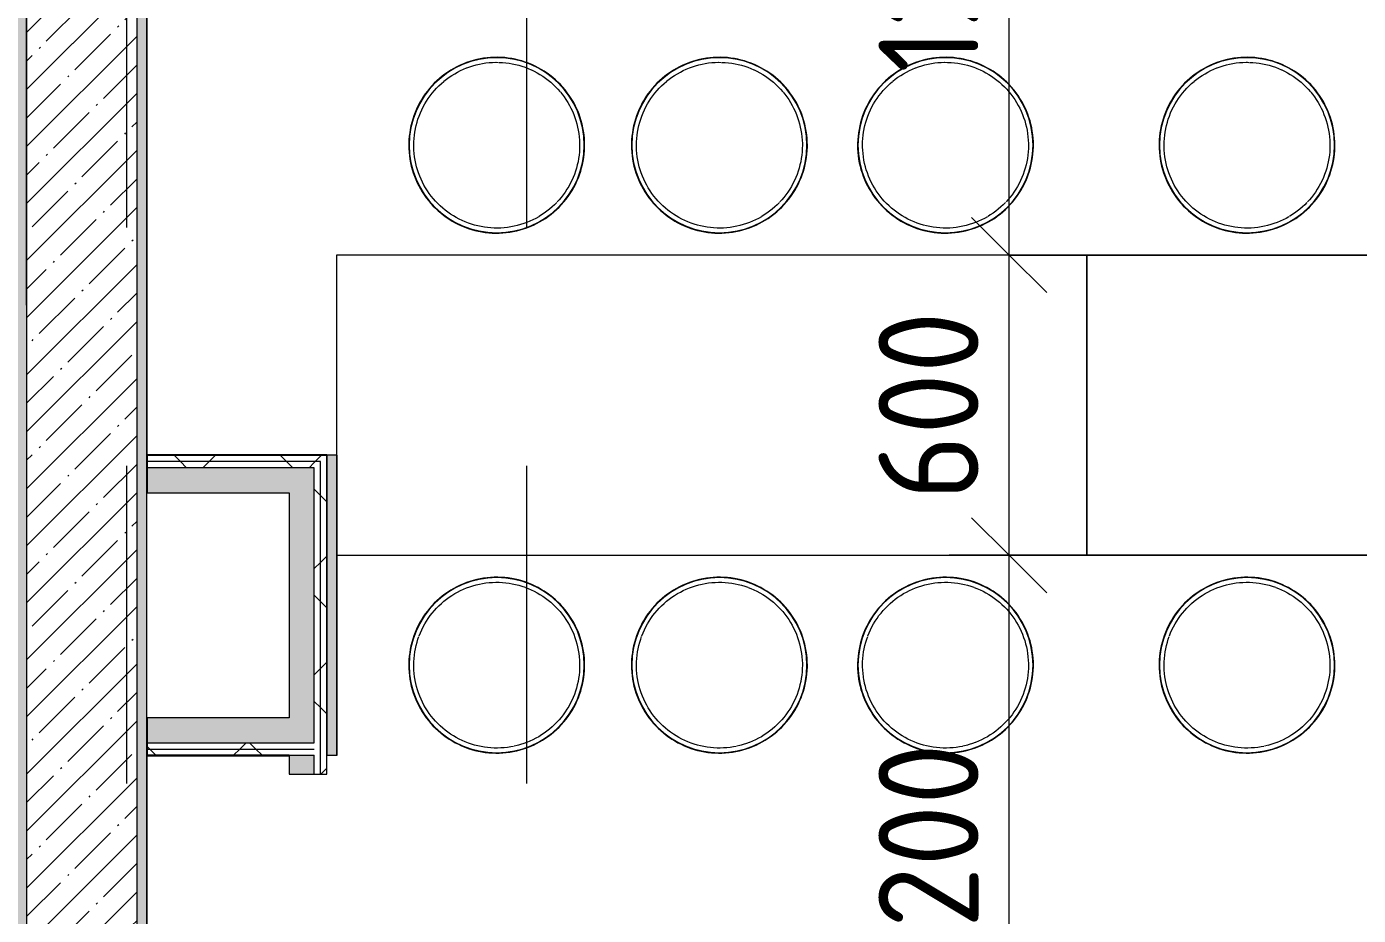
# Model space of a CAD drawing. Header units: millimetres. Extents: x 35840 to 252964, y -8553 to 29000.
# Drawn here: x 42160 to 44822, y 19380 to 21157 of the extents above; entities that cross this region are included whole.
import ezdxf

# ---------------------------------------------------------------- set-up
doc = ezdxf.new("R2010")
doc.units = ezdxf.units.MM
doc.linetypes.add('Осевая', pattern=[3175, 635, -476.25, 1587.5, -476.25])
for name, color, linetype, lineweight in [('A-ANNO-DIMS', 7, 'Continuous', 9), ('A-ANNO-DIMS-100', 7, 'Continuous', 9), ('A-WALL', 7, 'Continuous', 9), ('I-WALL', 7, 'Continuous', 9), ('S-STRS-MBND', 7, 'Continuous', 9), ('Оси-2', 7, 'Осевая', 9)]:
    doc.layers.add(name, color=color, linetype=linetype, lineweight=lineweight)
for name, color, linetype, lineweight, true_color in [('A-WALL-1', 9, 'Continuous', 9, 0x808080), ('A-WALL-FNSH-1', 9, 'Continuous', 9, 0x808080), ('I-FURN-1', 9, 'Continuous', 9, 0x808080)]:
    doc.layers.add(name, color=color, linetype=linetype, lineweight=lineweight, true_color=true_color)
doc.styles.add('ISOCPEUR_1', font='isocpeur.ttf', dxfattribs={"width": 0.9, "height": 200})
doc.dimstyles.new('ISO-2_0_0_9К_Средний_округл2', dxfattribs={"dimscale": 304.8, "dimtxt": 199.196235, "dimasz": 0.492126, "dimexe": 0.393701, "dimexo": 0, "dimgap": 0, "dimtad": 1, "dimdec": 0, "dimrnd": 10, "dimzin": 0, "dimdsep": 46, "dimtxsty": 'ISOCPEUR_1', "dimblk1": 'OBLIQUE', "dimblk2": 'OBLIQUE', "dimsah": 1, "dimcen": 0.09, "dimdle": 0.393701, "dimazin": 0, "dimtfac": 1, "dimtdec": 4, "dimtix": 1, "dimtmove": 0, "dimatfit": 3, "dimfxl": 1, "dimtvp": 1, "dimtolj": 1, "dimtzin": 0, "dimarcsym": 2})
pattern_1 = [(0, (600, 0), (121.92, 30.48), [10.058, -81.382, 10.058, -81.382, -487.68]), (0, (600, 0), (121.92, 30.48), [-182.88, 10.058, -172.822, 10.058, -81.382, -213.36]), (0, (600, 0), (121.92, 30.48), [-457.2, 10.058, -50.902, 10.058, -142.342]), (120, (645.72, 15.24), (-87.356454, 90.345817), [10.058, -81.382, 10.058, -81.382, -487.68]), (120, (645.72, 15.24), (-87.356454, 90.345817), [-182.88, 10.058, -172.822, 10.058, -81.382, -213.36]), (120, (645.72, 15.24), (-87.356454, 90.345817), [-457.2, 10.058, -50.902, 10.058, -142.342]), (240, (660.96, 76.2), (-34.563546, -120.825817), [10.058, -81.382, 10.058, -81.382, -487.68]), (240, (660.96, 76.2), (-34.563546, -120.825817), [-182.88, 10.058, -172.822, 10.058, -81.382, -213.36]), (240, (660.96, 76.2), (-34.563546, -120.825817), [-457.2, 10.058, -50.902, 10.058, -142.342])]
pattern_2 = [(45, (600, 0), (-106.066, 106.066), []), (135, (600, 0), (-106.066, -106.066), [])]

# ---------------------------------------------------------------- blocks, each defined once
blk = doc.blocks.new('Стол базовый прямоугольный - 1_216п-25420479-План расстановки мебели и оборудования 1 этажа в осях 12-23')
at = {"layer": 'I-FURN-1'}
for p, q in [((750, 300), (-750, 300)), ((-750, 300), (-750, -300)), ((750, -300), (750, 300)), ((-750, -300), (750, -300))]:
    blk.add_line(p, q, dxfattribs=at)
blk = doc.blocks.new('Стол базовый прямоугольный - 1_216п-V96-План расстановки мебели и оборудования 1 этажа в осях 12-23')
at = {"layer": 'I-FURN-1'}
for p, q in [((749.8, 300), (-750, 300)), ((-750, 300), (-750, -300)), ((750, -300), (750, 100)), ((-750, -300), (750, -300))]:
    blk.add_line(p, q, dxfattribs=at)
blk = doc.blocks.new('Stool _3_ - Aluminium Stool-V134-План расстановки мебели и оборудования 1 этажа в осях 12-23')
at = {"layer": 'I-FURN-1'}
for p, q in [((-1.2, 165.8), (0, 165.8)), ((0.7, 165.8), (3.8, 165.7))]:
    blk.add_line(p, q, dxfattribs=at)
at = {"layer": 'I-FURN-1', "flags": 128}
for points in [[(175.8, 0), (175.7, 7), (175.2, 14), (174.5, 21), (173.6, 28), (172.3, 34.9), (170.8, 41.8), (169, 48.6), (166.9, 55.3), (164.5, 61.9), (161.9, 68.5), (159.1, 74.9), (155.9, 81.2), (152.6, 87.4), (148.9, 93.4), (145.1, 99.3), (141, 105), (136.7, 110.5), (132.2, 115.9), (127.4, 121.1), (122.5, 126.1), (117.3, 130.9), (112, 135.5), (106.5, 139.9), (100.8, 144), (95, 147.9), (89, 151.6), (82.9, 155), (76.6, 158.2), (70.2, 161.2), (63.7, 163.9), (57.1, 166.3), (50.4, 168.4), (43.6, 170.3), (36.8, 171.9), (29.9, 173.2), (22.9, 174.3), (15.9, 175.1), (8.9, 175.6), (1.9, 175.8), (-5.1, 175.7), (-12.2, 175.4), (-19.2, 174.8), (-26.1, 173.8), (-33.1, 172.7), (-39.9, 171.2), (-46.8, 169.5), (-53.5, 167.5), (-60.1, 165.2), (-66.7, 162.6), (-73.2, 159.9), (-79.5, 156.8), (-85.7, 153.5), (-91.8, 149.9), (-97.7, 146.2), (-103.5, 142.1), (-109.1, 137.9), (-114.5, 133.4), (-119.7, 128.7), (-124.8, 123.8), (-129.6, 118.7), (-134.3, 113.5), (-138.7, 108), (-142.9, 102.4), (-146.9, 96.6), (-150.6, 90.6), (-154.1, 84.5), (-157.4, 78.3), (-160.4, 71.9), (-163.2, 65.5), (-165.6, 58.9), (-167.9, 52.2), (-169.8, 45.5), (-171.5, 38.6), (-172.9, 31.7), (-174, 24.8), (-174.9, 17.8), (-175.5, 10.8), (-175.8, 3.8), (-175.8, 0)], [(-59.6, 154.7), (-53.9, 156.8), (-47.5, 158.8), (-41.1, 160.6), (-34.7, 162.1), (-28.2, 163.4), (-21.6, 164.4), (-15, 165.1), (-8.4, 165.6), (-1.8, 165.8)], [(4.8, 165.7), (11.5, 165.4), (18.1, 164.8), (24.6, 164), (31.2, 162.8), (37.7, 161.5), (44.1, 159.8), (50.5, 157.9), (56.7, 155.8), (62.9, 153.4), (69, 150.8)], [(-105.6, 127.8), (-100.4, 131.9), (-95.1, 135.8), (-89.6, 139.5), (-83.9, 143), (-78.1, 146.2), (-72.2, 149.2), (-66.2, 152), (-60.1, 154.5)], [(69.3, 150.6), (75, 147.9), (80.8, 144.8), (86.5, 141.4), (92.1, 137.8), (97.6, 134), (102.9, 130), (108, 125.8), (112.9, 121.4), (117.7, 116.8), (122.3, 112), (126.6, 107)], [(-162.3, 33.7), (-161, 39.4), (-159.3, 45.8), (-157.4, 52.2), (-155.2, 58.4), (-152.7, 64.6), (-150, 70.6), (-147.1, 76.6), (-143.9, 82.4), (-140.5, 88.1), (-136.8, 93.6), (-133, 99), (-128.9, 104.3), (-124.6, 109.3), (-120.2, 114.2), (-115.5, 118.9), (-110.7, 123.5), (-105.9, 127.5)], [(127.5, 106), (130.8, 101.9), (134.8, 96.5), (138.5, 91.1), (142.1, 85.5), (145.4, 79.7), (148.4, 73.8), (151.3, 67.8), (153.9, 61.7), (156.2, 55.5), (158.3, 49.2), (160.2, 42.9), (161.7, 36.4), (163.1, 29.9), (164.1, 23.4), (164.9, 16.8), (165.5, 10.2), (165.8, 3.6), (165.8, 0)], [(-165.8, 0), (-165.7, 6.6), (-165.3, 13.2), (-164.6, 19.8), (-163.7, 26.4), (-162.5, 32.9)], [(-175.8, 0), (-175.7, -7), (-175.2, -14), (-174.5, -21), (-173.6, -28), (-172.3, -34.9), (-170.8, -41.8), (-169, -48.6), (-166.9, -55.3), (-164.5, -61.9), (-161.9, -68.5), (-159.1, -74.9), (-155.9, -81.2), (-152.6, -87.4), (-148.9, -93.4), (-145.1, -99.3), (-141, -105), (-136.7, -110.5), (-132.2, -115.9), (-127.4, -121.1), (-122.5, -126.1), (-117.3, -130.9), (-112, -135.5), (-106.5, -139.9), (-100.8, -144), (-95, -147.9), (-89, -151.6), (-82.9, -155), (-76.6, -158.2), (-70.2, -161.2), (-63.7, -163.9), (-57.1, -166.3), (-50.4, -168.4), (-43.6, -170.3), (-36.8, -171.9), (-29.9, -173.2), (-22.9, -174.3), (-15.9, -175.1), (-8.9, -175.6), (-1.9, -175.8), (5.1, -175.7), (12.2, -175.4), (19.2, -174.8), (26.1, -173.8), (33.1, -172.7), (39.9, -171.2), (46.8, -169.5), (53.5, -167.5), (60.1, -165.2), (66.7, -162.6), (73.2, -159.9), (79.5, -156.8), (85.7, -153.5), (91.8, -149.9), (97.7, -146.2), (103.5, -142.1), (109.1, -137.9), (114.5, -133.4), (119.7, -128.7), (124.8, -123.8), (129.6, -118.7), (134.3, -113.5), (138.7, -108), (142.9, -102.4), (146.9, -96.6), (150.6, -90.6), (154.1, -84.5), (157.4, -78.3), (160.4, -71.9), (163.2, -65.5), (165.6, -58.9), (167.9, -52.2), (169.8, -45.5), (171.5, -38.6), (172.9, -31.7), (174, -24.8), (174.9, -17.8), (175.5, -10.8), (175.8, -3.8), (175.8, 0)], [(-44.1, -159.8), (-50.5, -157.9), (-56.7, -155.8), (-62.9, -153.4), (-69, -150.8), (-75, -147.9), (-80.8, -144.8), (-86.5, -141.4), (-92.1, -137.8), (-97.6, -134), (-102.9, -130), (-108, -125.8), (-112.9, -121.4), (-117.7, -116.8), (-122.3, -112), (-126.6, -107), (-130.8, -101.9), (-134.8, -96.5), (-138.5, -91.1), (-142.1, -85.5), (-145.4, -79.7), (-148.4, -73.8), (-151.3, -67.8), (-153.9, -61.7), (-156.2, -55.5), (-158.3, -49.2), (-160.2, -42.9), (-161.7, -36.4), (-163.1, -29.9), (-164.1, -23.4), (-164.9, -16.8), (-165.5, -10.2), (-165.8, -3.6), (-165.8, 0)], [(165.8, 0), (165.7, -6.6), (165.3, -13.2), (164.6, -19.8), (163.7, -26.4), (162.5, -32.9), (161, -39.4), (159.3, -45.8), (157.4, -52.2), (155.2, -58.4), (152.7, -64.6), (150, -70.6), (147.1, -76.6), (143.9, -82.4), (140.5, -88.1), (136.8, -93.6), (133, -99), (128.9, -104.3), (124.6, -109.3), (121, -113.4)], [(119.9, -114.5), (115.5, -118.9), (110.7, -123.5), (105.6, -127.8), (100.4, -131.9), (95.1, -135.8), (89.6, -139.5), (85, -142.3)], [(83.9, -143), (78.1, -146.2), (72.2, -149.2), (66.2, -152), (60.1, -154.5), (53.9, -156.8), (47.5, -158.8), (41.1, -160.6), (34.7, -162.1), (28.2, -163.4), (21.6, -164.4), (15, -165.1), (8.4, -165.6), (1.8, -165.8), (0.7, -165.8)], [(0, -165.8), (-4.8, -165.7), (-11.5, -165.4), (-18.1, -164.8), (-24.6, -164), (-31.2, -162.8), (-37.7, -161.5), (-44.1, -159.8)]]:
    blk.add_lwpolyline(points, dxfattribs=at)
at = {"layer": 'I-FURN-1'}
for start, end in [(360, 180), (0, 180), (180, 0), (180, 360)]:
    blk.add_arc((0, 0), 175, start, end, dxfattribs=at)
blk = doc.blocks.new('Stool _3_ - Aluminium Stool-25469124-План расстановки мебели и оборудования 1 этажа в осях 12-23')
at = {"layer": 'I-FURN-1'}
blk.add_line((41.1, -160.6), (34.7, -162.1), dxfattribs=at)
at = {"layer": 'I-FURN-1', "flags": 128}
for points in [[(175.8, 0), (175.7, 7), (175.2, 14), (174.5, 21), (173.6, 28), (172.3, 34.9), (170.8, 41.8), (169, 48.6), (166.9, 55.3), (164.5, 61.9), (161.9, 68.5), (159.1, 74.9), (155.9, 81.2), (152.6, 87.4), (148.9, 93.4), (145.1, 99.3), (141, 105), (136.7, 110.5), (132.2, 115.9), (127.4, 121.1), (122.5, 126.1), (117.3, 130.9), (112, 135.5), (106.5, 139.9), (100.8, 144), (95, 147.9), (89, 151.6), (82.9, 155), (76.6, 158.2), (70.2, 161.2), (63.7, 163.9), (57.1, 166.3), (50.4, 168.4), (43.6, 170.3), (36.8, 171.9), (29.9, 173.2), (22.9, 174.3), (15.9, 175.1), (8.9, 175.6), (1.9, 175.8), (-5.1, 175.7), (-12.2, 175.4), (-19.2, 174.8), (-26.1, 173.8), (-33.1, 172.7), (-39.9, 171.2), (-46.8, 169.5), (-53.5, 167.5), (-60.1, 165.2), (-66.7, 162.6), (-73.2, 159.9), (-79.5, 156.8), (-85.7, 153.5), (-91.8, 149.9), (-97.7, 146.2), (-103.5, 142.1), (-109.1, 137.9), (-114.5, 133.4), (-119.7, 128.7), (-124.8, 123.8), (-129.6, 118.7), (-134.3, 113.5), (-138.7, 108), (-142.9, 102.4), (-146.9, 96.6), (-150.6, 90.6), (-154.1, 84.5), (-157.4, 78.3), (-160.4, 71.9), (-163.2, 65.5), (-165.6, 58.9), (-167.9, 52.2), (-169.8, 45.5), (-171.5, 38.6), (-172.9, 31.7), (-174, 24.8), (-174.9, 17.8), (-175.5, 10.8), (-175.8, 3.8), (-175.8, 0)], [(-83.9, 143), (-78.1, 146.2), (-72.2, 149.2), (-66.2, 152), (-60.1, 154.5), (-53.9, 156.8), (-47.5, 158.8), (-41.1, 160.6), (-34.7, 162.1), (-28.2, 163.4), (-21.6, 164.4), (-15.3, 165.1)], [(-15, 165.1), (-8.4, 165.6), (-1.8, 165.8), (4.8, 165.7), (11.5, 165.4), (18.1, 164.8), (24.6, 164), (31.2, 162.8), (37.7, 161.5), (44.1, 159.8), (50.5, 157.9), (56.7, 155.8)], [(-155.2, 58.4), (-152.7, 64.6), (-150, 70.6), (-147.1, 76.6), (-143.9, 82.4), (-140.5, 88.1), (-136.8, 93.6), (-133, 99), (-128.9, 104.3), (-124.6, 109.3), (-120.2, 114.2), (-115.5, 118.9), (-110.7, 123.5), (-105.6, 127.8), (-100.4, 131.9), (-95.1, 135.8), (-89.6, 139.5), (-83.9, 143)], [(57.5, 155.5), (62.9, 153.4), (69, 150.8), (75, 147.9), (80.8, 144.8), (86.5, 141.4), (92.1, 137.8), (97.6, 134)], [(97.6, 134), (102.9, 130), (108, 125.8), (112.9, 121.4), (117.7, 116.8), (122.3, 112), (126.6, 107), (130.8, 101.9), (134.8, 96.5), (138.5, 91.1), (142.1, 85.5), (145.4, 79.7), (148.4, 73.8), (151.3, 67.8), (153.9, 61.7), (156.2, 55.5), (158.3, 49.2), (160.2, 42.9), (161.7, 36.4), (163.1, 29.9), (164.1, 23.4), (164.8, 17.6)], [(-165.8, 0), (-165.7, 6.6), (-165.3, 13.2), (-164.6, 19.8), (-163.7, 26.4), (-162.5, 32.9), (-161, 39.4), (-159.3, 45.8), (-157.4, 52.2), (-155.5, 57.4)], [(-175.8, 0), (-175.7, -7), (-175.2, -14), (-174.5, -21), (-173.6, -28), (-172.3, -34.9), (-170.8, -41.8), (-169, -48.6), (-166.9, -55.3), (-164.5, -61.9), (-161.9, -68.5), (-159.1, -74.9), (-155.9, -81.2), (-152.6, -87.4), (-148.9, -93.4), (-145.1, -99.3), (-141, -105), (-136.7, -110.5), (-132.2, -115.9), (-127.4, -121.1), (-122.5, -126.1), (-117.3, -130.9), (-112, -135.5), (-106.5, -139.9), (-100.8, -144), (-95, -147.9), (-89, -151.6), (-82.9, -155), (-76.6, -158.2), (-70.2, -161.2), (-63.7, -163.9), (-57.1, -166.3), (-50.4, -168.4), (-43.6, -170.3), (-36.8, -171.9), (-29.9, -173.2), (-22.9, -174.3), (-15.9, -175.1), (-8.9, -175.6), (-1.9, -175.8), (5.1, -175.7), (12.2, -175.4), (19.2, -174.8), (26.1, -173.8), (33.1, -172.7), (39.9, -171.2), (46.8, -169.5), (53.5, -167.5), (60.1, -165.2), (66.7, -162.6), (73.2, -159.9), (79.5, -156.8), (85.7, -153.5), (91.8, -149.9), (97.7, -146.2), (103.5, -142.1), (109.1, -137.9), (114.5, -133.4), (119.7, -128.7), (124.8, -123.8), (129.6, -118.7), (134.3, -113.5), (138.7, -108), (142.9, -102.4), (146.9, -96.6), (150.6, -90.6), (154.1, -84.5), (157.4, -78.3), (160.4, -71.9), (163.2, -65.5), (165.6, -58.9), (167.9, -52.2), (169.8, -45.5), (171.5, -38.6), (172.9, -31.7), (174, -24.8), (174.9, -17.8), (175.5, -10.8), (175.8, -3.8), (175.8, 0)], [(-163.1, -29.9), (-164.1, -23.4), (-164.9, -16.8), (-165.5, -10.2), (-165.8, -3.6), (-165.8, 0)], [(165.8, 0), (165.7, -6.6), (165.3, -13.2), (164.6, -19.8), (163.7, -26.4), (162.5, -32.9), (161, -39.4), (159.3, -45.8), (157.4, -52.2), (155.2, -58.4), (152.7, -64.6), (150, -70.6), (147.1, -76.6), (143.9, -82.4), (140.5, -88.1), (136.8, -93.6), (133, -99), (128.9, -104.3), (124.6, -109.3), (120.2, -114.2), (115.5, -118.9), (110.7, -123.5), (105.6, -127.8), (100.4, -131.9), (95.1, -135.8), (89.6, -139.5), (83.9, -143), (78.1, -146.2), (72.2, -149.2), (66.2, -152), (60.1, -154.5)], [(164.9, 16.8), (165.5, 10.2), (165.8, 3.6), (165.8, 0)], [(33.7, -162.3), (28.2, -163.4), (21.6, -164.4), (15, -165.1), (8.4, -165.6), (1.8, -165.8), (-4.8, -165.7), (-11.5, -165.4), (-18.1, -164.8), (-24.6, -164), (-31.2, -162.8), (-37.7, -161.5), (-44.1, -159.8), (-50.5, -157.9), (-56.7, -155.8), (-62.9, -153.4), (-69, -150.8), (-75, -147.9), (-80.8, -144.8), (-86.5, -141.4), (-92.1, -137.8), (-97.6, -134), (-102.9, -130), (-108, -125.8), (-112.9, -121.4), (-117.7, -116.8), (-122.3, -112), (-126.6, -107), (-130.8, -101.9), (-134.8, -96.5), (-138.5, -91.1), (-142.1, -85.5), (-145.4, -79.7), (-148.4, -73.8), (-151.3, -67.8), (-153.9, -61.7), (-156.2, -55.5), (-158.3, -49.2), (-160.2, -42.9), (-161.7, -36.4), (-162.9, -30.6)], [(59.6, -154.7), (53.9, -156.8), (47.5, -158.8), (41.7, -160.4)]]:
    blk.add_lwpolyline(points, dxfattribs=at)
at = {"layer": 'I-FURN-1'}
for start, end in [(0, 180), (360, 180), (180, 0), (180, 360)]:
    blk.add_arc((0, 0), 175, start, end, dxfattribs=at)
blk = doc.blocks.new('Stool _3_ - Aluminium Stool-V125-План расстановки мебели и оборудования 1 этажа в осях 12-23')
at = {"layer": 'I-FURN-1'}
blk.add_line((-1.2, 165.8), (3.8, 165.7), dxfattribs=at)
at = {"layer": 'I-FURN-1', "flags": 128}
for points in [[(175.8, 0), (175.7, 7), (175.2, 14), (174.5, 21), (173.6, 28), (172.3, 34.9), (170.8, 41.8), (169, 48.6), (166.9, 55.3), (164.5, 61.9), (161.9, 68.5), (159.1, 74.9), (155.9, 81.2), (152.6, 87.4), (148.9, 93.4), (145.1, 99.3), (141, 105), (136.7, 110.5), (132.2, 115.9), (127.4, 121.1), (122.5, 126.1), (117.3, 130.9), (112, 135.5), (106.5, 139.9), (100.8, 144), (95, 147.9), (89, 151.6), (82.9, 155), (76.6, 158.2), (70.2, 161.2), (63.7, 163.9), (57.1, 166.3), (50.4, 168.4), (43.6, 170.3), (36.8, 171.9), (29.9, 173.2), (22.9, 174.3), (15.9, 175.1), (8.9, 175.6), (1.9, 175.8), (-5.1, 175.7), (-12.2, 175.4), (-19.2, 174.8), (-26.1, 173.8), (-33.1, 172.7), (-39.9, 171.2), (-46.8, 169.5), (-53.5, 167.5), (-60.1, 165.2), (-66.7, 162.6), (-73.2, 159.9), (-79.5, 156.8), (-85.7, 153.5), (-91.8, 149.9), (-97.7, 146.2), (-103.5, 142.1), (-109.1, 137.9), (-114.5, 133.4), (-119.7, 128.7), (-124.8, 123.8), (-129.6, 118.7), (-134.3, 113.5), (-138.7, 108), (-142.9, 102.4), (-146.9, 96.6), (-150.6, 90.6), (-154.1, 84.5), (-157.4, 78.3), (-160.4, 71.9), (-163.2, 65.5), (-165.6, 58.9), (-167.9, 52.2), (-169.8, 45.5), (-171.5, 38.6), (-172.9, 31.7), (-174, 24.8), (-174.9, 17.8), (-175.5, 10.8), (-175.8, 3.8), (-175.8, 0)], [(-59.6, 154.7), (-53.9, 156.8), (-47.5, 158.8), (-41.1, 160.6), (-34.7, 162.1), (-28.2, 163.4), (-21.6, 164.4), (-15, 165.1), (-8.4, 165.6), (-1.8, 165.8)], [(4.8, 165.7), (11.5, 165.4), (18.1, 164.8), (24.6, 164), (31.2, 162.8), (37.7, 161.5), (44.1, 159.8), (50.5, 157.9), (56.7, 155.8), (62.9, 153.4), (69, 150.8)], [(-105.6, 127.8), (-100.4, 131.9), (-95.1, 135.8), (-89.6, 139.5), (-83.9, 143), (-78.1, 146.2), (-72.2, 149.2), (-66.2, 152), (-60.1, 154.5)], [(69.3, 150.6), (75, 147.9), (80.8, 144.8), (86.5, 141.4), (92.1, 137.8), (97.6, 134), (102.9, 130), (108, 125.8), (112.9, 121.4), (117.7, 116.8), (122.3, 112), (126.6, 107)], [(-162.3, 33.7), (-161, 39.4), (-159.3, 45.8), (-157.4, 52.2), (-155.2, 58.4), (-152.7, 64.6), (-150, 70.6), (-147.1, 76.6), (-143.9, 82.4), (-140.5, 88.1), (-136.8, 93.6), (-133, 99), (-128.9, 104.3), (-124.6, 109.3), (-120.2, 114.2), (-115.5, 118.9), (-110.7, 123.5), (-105.9, 127.5)], [(127.5, 106), (130.8, 101.9), (134.8, 96.5), (138.5, 91.1), (142.1, 85.5), (145.4, 79.7), (148.4, 73.8), (151.3, 67.8), (153.9, 61.7), (156.2, 55.5), (158.3, 49.2), (160.2, 42.9), (161.7, 36.4), (163.1, 29.9), (164.1, 23.4), (164.9, 16.8), (165.5, 10.2), (165.8, 3.6), (165.8, 0)], [(-165.8, 0), (-165.7, 6.6), (-165.3, 13.2), (-164.6, 19.8), (-163.7, 26.4), (-162.5, 32.9)], [(-175.8, 0), (-175.7, -7), (-175.2, -14), (-174.5, -21), (-173.6, -28), (-172.3, -34.9), (-170.8, -41.8), (-169, -48.6), (-166.9, -55.3), (-164.5, -61.9), (-161.9, -68.5), (-159.1, -74.9), (-155.9, -81.2), (-152.6, -87.4), (-148.9, -93.4), (-145.1, -99.3), (-141, -105), (-136.7, -110.5), (-132.2, -115.9), (-127.4, -121.1), (-122.5, -126.1), (-117.3, -130.9), (-112, -135.5), (-106.5, -139.9), (-100.8, -144), (-95, -147.9), (-89, -151.6), (-82.9, -155), (-76.6, -158.2), (-70.2, -161.2), (-63.7, -163.9), (-57.1, -166.3), (-50.4, -168.4), (-43.6, -170.3), (-36.8, -171.9), (-29.9, -173.2), (-22.9, -174.3), (-15.9, -175.1), (-8.9, -175.6), (-1.9, -175.8), (5.1, -175.7), (12.2, -175.4), (19.2, -174.8), (26.1, -173.8), (33.1, -172.7), (39.9, -171.2), (46.8, -169.5), (53.5, -167.5), (60.1, -165.2), (66.7, -162.6), (73.2, -159.9), (79.5, -156.8), (85.7, -153.5), (91.8, -149.9), (97.7, -146.2), (103.5, -142.1), (109.1, -137.9), (114.5, -133.4), (119.7, -128.7), (124.8, -123.8), (129.6, -118.7), (134.3, -113.5), (138.7, -108), (142.9, -102.4), (146.9, -96.6), (150.6, -90.6), (154.1, -84.5), (157.4, -78.3), (160.4, -71.9), (163.2, -65.5), (165.6, -58.9), (167.9, -52.2), (169.8, -45.5), (171.5, -38.6), (172.9, -31.7), (174, -24.8), (174.9, -17.8), (175.5, -10.8), (175.8, -3.8), (175.8, 0)], [(-44.1, -159.8), (-50.5, -157.9), (-56.7, -155.8), (-62.9, -153.4), (-69, -150.8), (-75, -147.9), (-80.8, -144.8), (-86.5, -141.4), (-92.1, -137.8), (-97.6, -134), (-102.9, -130), (-108, -125.8), (-112.9, -121.4), (-117.7, -116.8), (-122.3, -112), (-126.6, -107), (-130.8, -101.9), (-134.8, -96.5), (-138.5, -91.1), (-142.1, -85.5), (-145.4, -79.7), (-148.4, -73.8), (-151.3, -67.8), (-153.9, -61.7), (-156.2, -55.5), (-158.3, -49.2), (-160.2, -42.9), (-161.7, -36.4), (-163.1, -29.9), (-164.1, -23.4), (-164.9, -16.8), (-165.5, -10.2), (-165.8, -3.6), (-165.8, 0)], [(165.8, 0), (165.7, -6.6), (165.3, -13.2), (164.6, -19.8), (163.7, -26.4), (162.5, -32.9), (161, -39.4), (159.3, -45.8), (157.4, -52.2), (155.2, -58.4), (152.7, -64.6), (150, -70.6), (147.1, -76.6), (143.9, -82.4), (140.5, -88.1), (136.8, -93.6), (133, -99), (128.9, -104.3), (124.6, -109.3), (121, -113.4)], [(119.9, -114.5), (115.5, -118.9), (110.7, -123.5), (105.6, -127.8), (100.4, -131.9), (95.1, -135.8), (89.6, -139.5), (85, -142.3)], [(83.9, -143), (78.1, -146.2), (72.2, -149.2), (66.2, -152), (60.1, -154.5), (53.9, -156.8), (47.5, -158.8), (41.1, -160.6), (34.7, -162.1), (28.2, -163.4), (21.6, -164.4), (15, -165.1), (8.4, -165.6), (1.8, -165.8), (-4.8, -165.7), (-11.5, -165.4), (-18.1, -164.8), (-24.6, -164), (-31.2, -162.8), (-37.7, -161.5), (-44.1, -159.8)]]:
    blk.add_lwpolyline(points, dxfattribs=at)
at = {"layer": 'I-FURN-1'}
for start, end in [(360, 180), (0, 180), (180, 0), (180, 360)]:
    blk.add_arc((0, 0), 175, start, end, dxfattribs=at)
blk = doc.blocks.new('Stool _3_ - Aluminium Stool-V143-План расстановки мебели и оборудования 1 этажа в осях 12-23')
at = {"layer": 'I-FURN-1'}
blk.add_line((-1.2, 165.8), (3.8, 165.7), dxfattribs=at)
at = {"layer": 'I-FURN-1', "flags": 128}
for points in [[(175.8, 0), (175.7, 7), (175.2, 14), (174.5, 21), (173.6, 28), (172.3, 34.9), (170.8, 41.8), (169, 48.6), (166.9, 55.3), (164.5, 61.9), (161.9, 68.5), (159.1, 74.9), (155.9, 81.2), (152.6, 87.4), (148.9, 93.4), (145.1, 99.3), (141, 105), (136.7, 110.5), (132.2, 115.9), (127.4, 121.1), (122.5, 126.1), (117.3, 130.9), (112, 135.5), (106.5, 139.9), (100.8, 144), (95, 147.9), (89, 151.6), (82.9, 155), (76.6, 158.2), (70.2, 161.2), (63.7, 163.9), (57.1, 166.3), (50.4, 168.4), (43.6, 170.3), (36.8, 171.9), (29.9, 173.2), (22.9, 174.3), (15.9, 175.1), (8.9, 175.6), (1.9, 175.8), (-5.1, 175.7), (-12.2, 175.4), (-19.2, 174.8), (-26.1, 173.8), (-33.1, 172.7), (-39.9, 171.2), (-46.8, 169.5), (-53.5, 167.5), (-60.1, 165.2), (-66.7, 162.6), (-73.2, 159.9), (-79.5, 156.8), (-85.7, 153.5), (-91.8, 149.9), (-97.7, 146.2), (-103.5, 142.1), (-109.1, 137.9), (-114.5, 133.4), (-119.7, 128.7), (-124.8, 123.8), (-129.6, 118.7), (-134.3, 113.5), (-138.7, 108), (-142.9, 102.4), (-146.9, 96.6), (-150.6, 90.6), (-154.1, 84.5), (-157.4, 78.3), (-160.4, 71.9), (-163.2, 65.5), (-165.6, 58.9), (-167.9, 52.2), (-169.8, 45.5), (-171.5, 38.6), (-172.9, 31.7), (-174, 24.8), (-174.9, 17.8), (-175.5, 10.8), (-175.8, 3.8), (-175.8, 0)], [(-59.6, 154.7), (-53.9, 156.8), (-47.5, 158.8), (-41.1, 160.6), (-34.7, 162.1), (-28.2, 163.4), (-21.6, 164.4), (-15, 165.1), (-8.4, 165.6), (-1.8, 165.8)], [(4.8, 165.7), (11.5, 165.4), (18.1, 164.8), (24.6, 164), (31.2, 162.8), (37.7, 161.5), (44.1, 159.8), (50.5, 157.9), (56.7, 155.8), (59.7, 154.6)], [(-105.6, 127.8), (-100.4, 131.9), (-95.1, 135.8), (-89.6, 139.5), (-83.9, 143), (-78.1, 146.2), (-72.2, 149.2), (-66.2, 152), (-60.1, 154.5)], [(60, 154.5), (62.9, 153.4), (69, 150.8)], [(69.3, 150.6), (75, 147.9), (80.8, 144.8), (86.5, 141.4), (92.1, 137.8), (97.6, 134), (102.9, 130), (108, 125.8), (112.9, 121.4), (117.7, 116.8), (122.3, 112), (126.6, 107)], [(-162.3, 33.7), (-161, 39.4), (-159.3, 45.8), (-157.4, 52.2), (-155.2, 58.4), (-152.7, 64.6), (-150, 70.6), (-147.1, 76.6), (-143.9, 82.4), (-140.5, 88.1), (-136.8, 93.6), (-133, 99), (-128.9, 104.3), (-124.6, 109.3), (-120.2, 114.2), (-115.5, 118.9), (-110.7, 123.5), (-105.9, 127.5)], [(127.5, 106), (130.8, 101.9), (134.8, 96.5), (138.5, 91.1), (142.1, 85.5), (145.4, 79.7), (148.4, 73.8), (151.3, 67.8), (153.9, 61.7), (156.2, 55.5), (158.3, 49.2), (160.2, 42.9), (161.7, 36.4), (163.1, 29.9), (164.1, 23.4), (164.9, 16.8), (165.5, 10.2), (165.8, 3.6), (165.8, 0)], [(-165.8, 0), (-165.7, 6.6), (-165.3, 13.2), (-164.6, 19.8), (-163.7, 26.4), (-162.5, 32.9)], [(-175.8, 0), (-175.7, -7), (-175.2, -14), (-174.5, -21), (-173.6, -28), (-172.3, -34.9), (-170.8, -41.8), (-169, -48.6), (-166.9, -55.3), (-164.5, -61.9), (-161.9, -68.5), (-159.1, -74.9), (-155.9, -81.2), (-152.6, -87.4), (-148.9, -93.4), (-145.1, -99.3), (-141, -105), (-136.7, -110.5), (-132.2, -115.9), (-127.4, -121.1), (-122.5, -126.1), (-117.3, -130.9), (-112, -135.5), (-106.5, -139.9), (-100.8, -144), (-95, -147.9), (-89, -151.6), (-82.9, -155), (-76.6, -158.2), (-70.2, -161.2), (-63.7, -163.9), (-57.1, -166.3), (-50.4, -168.4), (-43.6, -170.3), (-36.8, -171.9), (-29.9, -173.2), (-22.9, -174.3), (-15.9, -175.1), (-8.9, -175.6), (-1.9, -175.8), (5.1, -175.7), (12.2, -175.4), (19.2, -174.8), (26.1, -173.8), (33.1, -172.7), (39.9, -171.2), (46.8, -169.5), (53.5, -167.5), (60.1, -165.2), (66.7, -162.6), (73.2, -159.9), (79.5, -156.8), (85.7, -153.5), (91.8, -149.9), (97.7, -146.2), (103.5, -142.1), (109.1, -137.9), (114.5, -133.4), (119.7, -128.7), (124.8, -123.8), (129.6, -118.7), (134.3, -113.5), (138.7, -108), (142.9, -102.4), (146.9, -96.6), (150.6, -90.6), (154.1, -84.5), (157.4, -78.3), (160.4, -71.9), (163.2, -65.5), (165.6, -58.9), (167.9, -52.2), (169.8, -45.5), (171.5, -38.6), (172.9, -31.7), (174, -24.8), (174.9, -17.8), (175.5, -10.8), (175.8, -3.8), (175.8, 0)], [(-44.1, -159.8), (-50.5, -157.9), (-56.7, -155.8), (-62.9, -153.4), (-69, -150.8), (-75, -147.9), (-80.8, -144.8), (-86.5, -141.4), (-92.1, -137.8), (-97.6, -134), (-102.9, -130), (-108, -125.8), (-112.9, -121.4), (-117.7, -116.8), (-122.3, -112), (-126.6, -107), (-130.8, -101.9), (-134.8, -96.5), (-138.5, -91.1), (-142.1, -85.5), (-145.4, -79.7), (-148.4, -73.8), (-151.3, -67.8), (-153.9, -61.7), (-156.2, -55.5), (-158.3, -49.2), (-160.2, -42.9), (-161.7, -36.4), (-163.1, -29.9), (-164.1, -23.4), (-164.9, -16.8), (-165.5, -10.2), (-165.8, -3.6), (-165.8, 0)], [(165.8, 0), (165.7, -6.6), (165.3, -13.2), (164.6, -19.8), (163.7, -26.4), (162.5, -32.9), (161, -39.4), (159.3, -45.8), (157.4, -52.2), (155.2, -58.4), (152.7, -64.6), (150, -70.6), (147.1, -76.6), (143.9, -82.4), (140.5, -88.1), (136.8, -93.6), (133, -99), (128.9, -104.3), (124.6, -109.3), (121, -113.4)], [(119.9, -114.5), (115.5, -118.9), (110.7, -123.5), (105.6, -127.8), (100.4, -131.9), (95.1, -135.8), (89.6, -139.5), (85, -142.3)], [(83.9, -143), (78.1, -146.2), (72.2, -149.2), (66.2, -152), (60.1, -154.5), (53.9, -156.8), (47.5, -158.8), (41.1, -160.6), (34.7, -162.1), (28.2, -163.4), (21.6, -164.4), (15, -165.1), (8.4, -165.6), (1.8, -165.8), (-4.8, -165.7), (-11.5, -165.4), (-18.1, -164.8), (-24.6, -164), (-31.2, -162.8), (-37.7, -161.5), (-44.1, -159.8)]]:
    blk.add_lwpolyline(points, dxfattribs=at)
at = {"layer": 'I-FURN-1'}
for start, end in [(360, 180), (0, 180), (180, 0), (180, 360)]:
    blk.add_arc((0, 0), 175, start, end, dxfattribs=at)
blk = doc.blocks.new('Stool _3_ - Aluminium Stool-V144-План расстановки мебели и оборудования 1 этажа в осях 12-23')
at = {"layer": 'I-FURN-1'}
blk.add_line((41.1, -160.6), (34.7, -162.1), dxfattribs=at)
at = {"layer": 'I-FURN-1', "flags": 128}
for points in [[(175.8, 0), (175.7, 7), (175.2, 14), (174.5, 21), (173.6, 28), (172.3, 34.9), (170.8, 41.8), (169, 48.6), (166.9, 55.3), (164.5, 61.9), (161.9, 68.5), (159.1, 74.9), (155.9, 81.2), (152.6, 87.4), (148.9, 93.4), (145.1, 99.3), (141, 105), (136.7, 110.5), (132.2, 115.9), (127.4, 121.1), (122.5, 126.1), (117.3, 130.9), (112, 135.5), (106.5, 139.9), (100.8, 144), (95, 147.9), (89, 151.6), (82.9, 155), (76.6, 158.2), (70.2, 161.2), (63.7, 163.9), (57.1, 166.3), (50.4, 168.4), (43.6, 170.3), (36.8, 171.9), (29.9, 173.2), (22.9, 174.3), (15.9, 175.1), (8.9, 175.6), (1.9, 175.8), (-5.1, 175.7), (-12.2, 175.4), (-19.2, 174.8), (-26.1, 173.8), (-33.1, 172.7), (-39.9, 171.2), (-46.8, 169.5), (-53.5, 167.5), (-60.1, 165.2), (-66.7, 162.6), (-73.2, 159.9), (-79.5, 156.8), (-85.7, 153.5), (-91.8, 149.9), (-97.7, 146.2), (-103.5, 142.1), (-109.1, 137.9), (-114.5, 133.4), (-119.7, 128.7), (-124.8, 123.8), (-129.6, 118.7), (-134.3, 113.5), (-138.7, 108), (-142.9, 102.4), (-146.9, 96.6), (-150.6, 90.6), (-154.1, 84.5), (-157.4, 78.3), (-160.4, 71.9), (-163.2, 65.5), (-165.6, 58.9), (-167.9, 52.2), (-169.8, 45.5), (-171.5, 38.6), (-172.9, 31.7), (-174, 24.8), (-174.9, 17.8), (-175.5, 10.8), (-175.8, 3.8), (-175.8, 0)], [(-83.9, 143), (-78.1, 146.2), (-72.2, 149.2), (-66.2, 152), (-60.1, 154.5), (-53.9, 156.8), (-47.5, 158.8), (-41.1, 160.6), (-34.7, 162.1), (-28.2, 163.4), (-21.6, 164.4), (-15.3, 165.1)], [(-15, 165.1), (-8.4, 165.6), (-1.8, 165.8), (4.8, 165.7), (11.5, 165.4), (18.1, 164.8), (24.6, 164), (31.2, 162.8), (37.7, 161.5), (44.1, 159.8), (50.5, 157.9), (56.7, 155.8)], [(-155.2, 58.4), (-152.7, 64.6), (-150, 70.6), (-147.1, 76.6), (-143.9, 82.4), (-140.5, 88.1), (-136.8, 93.6), (-133, 99), (-128.9, 104.3), (-124.6, 109.3), (-120.2, 114.2), (-115.5, 118.9), (-110.7, 123.5), (-105.6, 127.8), (-100.4, 131.9), (-95.1, 135.8), (-89.6, 139.5), (-83.9, 143)], [(57.5, 155.5), (62.9, 153.4), (69, 150.8), (75, 147.9), (80.8, 144.8), (86.5, 141.4), (92.1, 137.8), (97.6, 134)], [(97.6, 134), (102.9, 130), (108, 125.8), (112.9, 121.4), (117.7, 116.8), (122.3, 112), (126.6, 107), (130.8, 101.9), (134.8, 96.5), (138.5, 91.1), (142.1, 85.5), (145.4, 79.7), (148.4, 73.8), (151.3, 67.8), (153.9, 61.7), (156.2, 55.5), (158.3, 49.2), (160.2, 42.9), (161.7, 36.4), (163.1, 29.9), (164.1, 23.4), (164.8, 17.6)], [(-165.8, 0), (-165.7, 6.6), (-165.3, 13.2), (-164.6, 19.8), (-163.7, 26.4), (-162.5, 32.9), (-161, 39.4), (-159.3, 45.8), (-157.4, 52.2), (-155.5, 57.4)], [(-175.8, 0), (-175.7, -7), (-175.2, -14), (-174.5, -21), (-173.6, -28), (-172.3, -34.9), (-170.8, -41.8), (-169, -48.6), (-166.9, -55.3), (-164.5, -61.9), (-161.9, -68.5), (-159.1, -74.9), (-155.9, -81.2), (-152.6, -87.4), (-148.9, -93.4), (-145.1, -99.3), (-141, -105), (-136.7, -110.5), (-132.2, -115.9), (-127.4, -121.1), (-122.5, -126.1), (-117.3, -130.9), (-112, -135.5), (-106.5, -139.9), (-100.8, -144), (-95, -147.9), (-89, -151.6), (-82.9, -155), (-76.6, -158.2), (-70.2, -161.2), (-63.7, -163.9), (-57.1, -166.3), (-50.4, -168.4), (-43.6, -170.3), (-36.8, -171.9), (-29.9, -173.2), (-22.9, -174.3), (-15.9, -175.1), (-8.9, -175.6), (-1.9, -175.8), (5.1, -175.7), (12.2, -175.4), (19.2, -174.8), (26.1, -173.8), (33.1, -172.7), (39.9, -171.2), (46.8, -169.5), (53.5, -167.5), (60.1, -165.2), (66.7, -162.6), (73.2, -159.9), (79.5, -156.8), (85.7, -153.5), (91.8, -149.9), (97.7, -146.2), (103.5, -142.1), (109.1, -137.9), (114.5, -133.4), (119.7, -128.7), (124.8, -123.8), (129.6, -118.7), (134.3, -113.5), (138.7, -108), (142.9, -102.4), (146.9, -96.6), (150.6, -90.6), (154.1, -84.5), (157.4, -78.3), (160.4, -71.9), (163.2, -65.5), (165.6, -58.9), (167.9, -52.2), (169.8, -45.5), (171.5, -38.6), (172.9, -31.7), (174, -24.8), (174.9, -17.8), (175.5, -10.8), (175.8, -3.8), (175.8, 0)], [(-163.1, -29.9), (-164.1, -23.4), (-164.9, -16.8), (-165.5, -10.2), (-165.8, -3.6), (-165.8, 0)], [(165.8, 0), (165.7, -6.6), (165.3, -13.2), (164.6, -19.8), (163.7, -26.4), (162.5, -32.9), (161, -39.4), (159.3, -45.8), (157.4, -52.2), (155.2, -58.4), (152.7, -64.6), (150, -70.6), (147.1, -76.6), (143.9, -82.4), (140.5, -88.1), (136.8, -93.6), (133, -99), (128.9, -104.3), (124.6, -109.3), (120.2, -114.2), (115.5, -118.9), (110.7, -123.5), (105.6, -127.8), (100.4, -131.9), (95.1, -135.8), (89.6, -139.5), (83.9, -143), (78.1, -146.2), (72.2, -149.2), (66.2, -152), (60.1, -154.5), (60, -154.6)], [(164.9, 16.8), (165.5, 10.2), (165.8, 3.6), (165.8, 0)], [(33.7, -162.3), (28.2, -163.4), (21.6, -164.4), (15, -165.1), (8.4, -165.6), (1.8, -165.8), (-4.8, -165.7), (-11.5, -165.4), (-18.1, -164.8), (-24.6, -164), (-31.2, -162.8), (-37.7, -161.5), (-44.1, -159.8), (-50.5, -157.9), (-56.7, -155.8), (-62.9, -153.4), (-69, -150.8), (-75, -147.9), (-80.8, -144.8), (-86.5, -141.4), (-92.1, -137.8), (-97.6, -134), (-102.9, -130), (-108, -125.8), (-112.9, -121.4), (-117.7, -116.8), (-122.3, -112), (-126.6, -107), (-130.8, -101.9), (-134.8, -96.5), (-138.5, -91.1), (-142.1, -85.5), (-145.4, -79.7), (-148.4, -73.8), (-151.3, -67.8), (-153.9, -61.7), (-156.2, -55.5), (-158.3, -49.2), (-160.2, -42.9), (-161.7, -36.4), (-162.9, -30.6)], [(59.6, -154.7), (53.9, -156.8), (47.5, -158.8), (41.7, -160.4)]]:
    blk.add_lwpolyline(points, dxfattribs=at)
at = {"layer": 'I-FURN-1'}
for start, end in [(0, 180), (360, 180), (180, 0), (180, 360)]:
    blk.add_arc((0, 0), 175, start, end, dxfattribs=at)
blk = doc.blocks.new('DIMBLOCK89-План расстановки мебели и оборудования 1 этажа в осях 12-23')
at = {"layer": 'A-ANNO-DIMS-100', "lineweight": 20}
for p, q in [((44124.3, 20100), (44049.3, 20175)), ((44124.3, 20100), (44199.3, 20025)), ((44124.3, 18900), (44049.3, 18975)), ((44124.3, 18900), (44199.3, 18825))]:
    blk.add_line(p, q, dxfattribs=at)
at = {"layer": 'A-ANNO-DIMS-100'}
for p, q in [((45779.8, 20100), (44004.3, 20100)), ((44124.3, 18900), (44124.3, 20100)), ((44124.3, 20100), (45779.8, 20100)), ((45779.8, 18900), (44004.3, 18900)), ((44124.3, 18900), (45779.8, 18900))]:
    blk.add_line(p, q, dxfattribs=at)
at = {"layer": 'A-ANNO-DIMS-100', "color": 0, "insert": (43863, 19264.4), "char_height": 200, "width": 565.411, "attachment_point": 1, "rotation": 90, "line_spacing_factor": 1.149209, "style": 'ISOCPEUR_1'}
blk.add_mtext('1200', dxfattribs=at)
blk = doc.blocks.new('_Oblique')
at = {"color": 0, "linetype": 'ByBlock', "lineweight": -2}
blk.add_line((-0.5, -0.5), (0.5, 0.5), dxfattribs=at)
blk = doc.blocks.new('DIMBLOCK90-План расстановки мебели и оборудования 1 этажа в осях 12-23')
at = {"layer": 'A-ANNO-DIMS-100', "lineweight": 20}
for p, q in [((44124.3, 20700), (44049.3, 20775)), ((44124.3, 20700), (44199.3, 20625)), ((44124.3, 20100), (44049.3, 20175)), ((44124.3, 20100), (44199.3, 20025))]:
    blk.add_line(p, q, dxfattribs=at)
at = {"layer": 'A-ANNO-DIMS-100'}
for p, q in [((45779.8, 20700), (44004.3, 20700)), ((44124.3, 20100), (44124.3, 20700)), ((44124.3, 20700), (45779.8, 20700)), ((45779.8, 20100), (44004.3, 20100)), ((44124.3, 20100), (45779.8, 20100))]:
    blk.add_line(p, q, dxfattribs=at)
at = {"layer": 'A-ANNO-DIMS-100', "color": 0, "insert": (43863, 20210.4), "char_height": 200, "width": 455.087, "attachment_point": 1, "rotation": 90, "line_spacing_factor": 1.149209, "style": 'ISOCPEUR_1'}
blk.add_mtext('600', dxfattribs=at)
blk = doc.blocks.new('DIMBLOCK91-План расстановки мебели и оборудования 1 этажа в осях 12-23')
at = {"layer": 'A-ANNO-DIMS-100', "lineweight": 20}
for p, q in [((44124.3, 21900), (44049.3, 21975)), ((44124.3, 21900), (44199.3, 21825)), ((44124.3, 20700), (44049.3, 20775)), ((44124.3, 20700), (44199.3, 20625))]:
    blk.add_line(p, q, dxfattribs=at)
at = {"layer": 'A-ANNO-DIMS-100'}
for p, q in [((45779.8, 21900), (44004.3, 21900)), ((44124.3, 20700), (44124.3, 21900)), ((44124.3, 21900), (45779.8, 21900)), ((45779.8, 20700), (44004.3, 20700)), ((44124.3, 20700), (45779.8, 20700))]:
    blk.add_line(p, q, dxfattribs=at)
at = {"layer": 'A-ANNO-DIMS-100', "color": 0, "insert": (43863, 21064.4), "char_height": 200, "width": 565.411, "attachment_point": 1, "rotation": 90, "line_spacing_factor": 1.149209, "style": 'ISOCPEUR_1'}
blk.add_mtext('1200', dxfattribs=at)

msp = doc.modelspace()

# ---------------------------------------------------------------- hatches: boundary and pattern name
at = {"layer": 'I-WALL'}
h = msp.add_hatch(dxfattribs=at)
h.set_pattern_fill('FP_85', color=256, style=0, pattern_type=2)
h.set_pattern_definition(pattern_1)
h.paths.add_polyline_path([(42140, 15220), (42160, 15220), (42160, 23400), (42140, 23400), (42140, 17270.6)])
h = msp.add_hatch(dxfattribs=at)
h.set_pattern_fill('FP_85', color=256, style=0, pattern_type=2)
h.set_pattern_definition(pattern_1)
h.paths.add_polyline_path([(42780, 16680), (42780, 17900), (42760, 17900), (42760, 16680)])
h.paths.add_polyline_path([(42780, 19700), (42780, 20300), (42760, 20300), (42760, 19700)])
h.paths.add_polyline_path([(42780, 22100), (42780, 23300), (42760, 23300), (42760, 22100)])
h = msp.add_hatch(dxfattribs=at)
h.set_pattern_fill('FP_1', color=256, style=0, pattern_type=2)
h.set_pattern_definition([(45, (600, 0), (-57.02463, 57.02463), []), (45, (657.025, 0), (-57.02463, 57.02463), [100.806, -20.161, 3.353, -16.808])])
h.paths.add_polyline_path([(42160, 17300), (42380, 17300), (42380, 22700), (42160, 22700), (42160, 19339)])
h = msp.add_hatch(dxfattribs=at)
h.set_pattern_fill('FP_85', color=256, style=0, pattern_type=2)
h.set_pattern_definition(pattern_1)
h.paths.add_polyline_path([(42380, 17300), (42400, 17300), (42400, 22700), (42380, 22700), (42380, 17825)])
h = msp.add_hatch(dxfattribs=at)
h.set_pattern_fill('FP_87', color=256, style=0, pattern_type=2)
h.set_pattern_definition(pattern_2)
h.paths.add_polyline_path([(42685, 20287.5), (42747.5, 20287.5), (42747.5, 20300), (42401, 20300), (42401, 20287.5)])
h = msp.add_hatch(dxfattribs=at)
h.set_pattern_fill('FP_87', color=256, style=0, pattern_type=2)
h.set_pattern_definition(pattern_2)
h.paths.add_polyline_path([(42760, 19662.5), (42760, 20300), (42747.5, 20300), (42747.5, 19662.5)])
h = msp.add_hatch(dxfattribs=at)
h.set_pattern_fill('FP_87', color=256, style=0, pattern_type=2)
h.set_pattern_definition(pattern_2)
h.paths.add_polyline_path([(42735, 20275), (42735, 20287.5), (42401, 20287.5), (42401, 20275), (42685, 20275)])
for points in [[(42685, 20225), (42685, 20275), (42401, 20275), (42401, 20225)], [(42685, 19725), (42685, 19775), (42401, 19775), (42401, 19725)]]:
    msp.add_hatch(color=256, dxfattribs=at).paths.add_polyline_path(points)
h = msp.add_hatch(color=256, dxfattribs=at)
h.paths.add_polyline_path([(42685, 19662.5), (42735, 19662.5), (42735, 19700), (42685, 19699)])
h.paths.add_polyline_path([(42735, 19725), (42735, 20275), (42685, 20275), (42685, 19725)])
h = msp.add_hatch(dxfattribs=at)
h.set_pattern_fill('FP_87', color=256, style=0, pattern_type=2)
h.set_pattern_definition(pattern_2)
h.paths.add_polyline_path([(42735, 19662.5), (42747.5, 19662.5), (42747.5, 20287.5), (42735, 20287.5), (42735, 19700)])
h = msp.add_hatch(dxfattribs=at)
h.set_pattern_fill('FP_87', color=256, style=0, pattern_type=2)
h.set_pattern_definition(pattern_2)
h.paths.add_polyline_path([(42735, 19712.5), (42735, 19725), (42401, 19725), (42401, 19712.5), (42685, 19712.5)])
h = msp.add_hatch(dxfattribs=at)
h.set_pattern_fill('FP_87', color=256, style=0, pattern_type=2)
h.set_pattern_definition(pattern_2)
h.paths.add_polyline_path([(42735, 19700), (42735, 19712.5), (42401, 19712.5), (42401, 19700), (42685, 19700)])

# ---------------------------------------------------------------- linework, layer by layer
at = {"layer": 'A-WALL'}
for p, q in [((42747.5, 20287.5), (42401, 20287.5)), ((42735, 20275), (42401, 20275)), ((42735, 19725), (42735, 20275)), ((42747.5, 19662.5), (42747.5, 20287.5)), ((42401, 19725), (42735, 19725)), ((42401, 19712.5), (42735, 19712.5)), ((42735, 19662.5), (42735, 19700))]:
    msp.add_line(p, q, dxfattribs=at)
at = {"layer": 'A-WALL-1'}
for p, q in [((42160, 22700), (42160, 17300)), ((42380, 22700), (42380, 17300)), ((42400, 17300), (42400, 22700)), ((42401, 20300), (42401, 20225)), ((42760, 20300), (42760, 19700)), ((42760, 19662.5), (42760, 20300)), ((42780, 20300), (42760, 20300)), ((42780, 19700), (42780, 20300)), ((42401, 20225), (42685, 20225)), ((42685, 20225), (42685, 19775)), ((42685, 19775), (42401, 19775)), ((42401, 19775), (42401, 19699)), ((42685, 19700), (42685, 19662.5)), ((42685, 19700), (42735, 19700)), ((42760, 19700), (42780, 19700)), ((42685, 19662.5), (42760, 19662.5))]:
    msp.add_line(p, q, dxfattribs=at)
at = {"layer": 'A-WALL-FNSH-1'}
for p, q in [((42401, 20300), (42401, 22099)), ((42760, 20301), (42400, 20301)), ((42400, 20300), (42760, 20300)), ((42760, 20300), (42760, 20301)), ((42781, 20300), (42780, 20300)), ((42780, 20300), (42780, 19700)), ((42781, 19700), (42781, 20300)), ((42685, 19700), (42400, 19700)), ((42401, 17900), (42401, 19699)), ((42401, 19699), (42685, 19699)), ((42780, 19700), (42781, 19700))]:
    msp.add_line(p, q, dxfattribs=at)
at = {"layer": 'S-STRS-MBND'}
msp.add_line((42160, 20600), (42160, 23400), dxfattribs=at)
at = {"layer": 'Оси-2'}
for p, q in [((42360, 593.7), (42360, 24898.1)), ((43160, 593.7), (43160, 24898.1))]:
    msp.add_line(p, q, dxfattribs=at)

# ---------------------------------------------------------------- block references
at = {"layer": 'I-FURN-1'}
for name, p in [('Stool _3_ - Aluminium Stool-V125-План расстановки мебели и оборудования 1 этажа в осях 12-23', (43099.8, 20919.8)), ('Stool _3_ - Aluminium Stool-V125-План расстановки мебели и оборудования 1 этажа в осях 12-23', (43545, 20919.8)), ('Stool _3_ - Aluminium Stool-V143-План расстановки мебели и оборудования 1 этажа в осях 12-23', (43997, 20919.8)), ('Stool _3_ - Aluminium Stool-V134-План расстановки мебели и оборудования 1 этажа в осях 12-23', (44599.8, 20919.8)), ('Stool _3_ - Aluminium Stool-25469124-План расстановки мебели и оборудования 1 этажа в осях 12-23', (43099.8, 19880.2)), ('Stool _3_ - Aluminium Stool-25469124-План расстановки мебели и оборудования 1 этажа в осях 12-23', (43545, 19880.2)), ('Stool _3_ - Aluminium Stool-V144-План расстановки мебели и оборудования 1 этажа в осях 12-23', (43997, 19880.2)), ('Stool _3_ - Aluminium Stool-25469124-План расстановки мебели и оборудования 1 этажа в осях 12-23', (44599.8, 19880.2))]:
    msp.add_blockref(name, p, dxfattribs=at)
at = {"layer": 'I-FURN-1', "rotation": 180}
for name, p in [('Стол базовый прямоугольный - 1_216п-V96-План расстановки мебели и оборудования 1 этажа в осях 12-23', (43529.8, 20400)), ('Стол базовый прямоугольный - 1_216п-25420479-План расстановки мебели и оборудования 1 этажа в осях 12-23', (45029.8, 20400))]:
    msp.add_blockref(name, p, dxfattribs=at)

# ---------------------------------------------------------------- dimensions: what is measured, and where the dimension line sits
at = {"layer": 'A-ANNO-DIMS'}
for base, p1, p2, override, picture, middle in [((44124.3, 21900), (45779.8, 20700), (45779.8, 21900), {"dimpost": '<>', "dimfxl": 1200}, 'DIMBLOCK91-План расстановки мебели и оборудования 1 этажа в осях 12-23', (44024.3, 21300)), ((44124.3, 20700), (45779.8, 20100), (45779.8, 20700), {"dimpost": '<>', "dimfxl": 600}, 'DIMBLOCK90-План расстановки мебели и оборудования 1 этажа в осях 12-23', (44024.3, 20400)), ((44124.3, 20100), (45779.8, 18900), (45779.8, 20100), {"dimpost": '<>', "dimfxl": 1200}, 'DIMBLOCK89-План расстановки мебели и оборудования 1 этажа в осях 12-23', (44024.3, 19500))]:
    dim = msp.add_linear_dim(base=base, p1=p1, p2=p2, angle=90, dimstyle='ISO-2_0_0_9К_Средний_округл2', override=override, dxfattribs=at)
    dim.commit()
    dim.dimension.update_dxf_attribs({"geometry": picture, "text_midpoint": middle})

doc.saveas('drawing.dxf')
